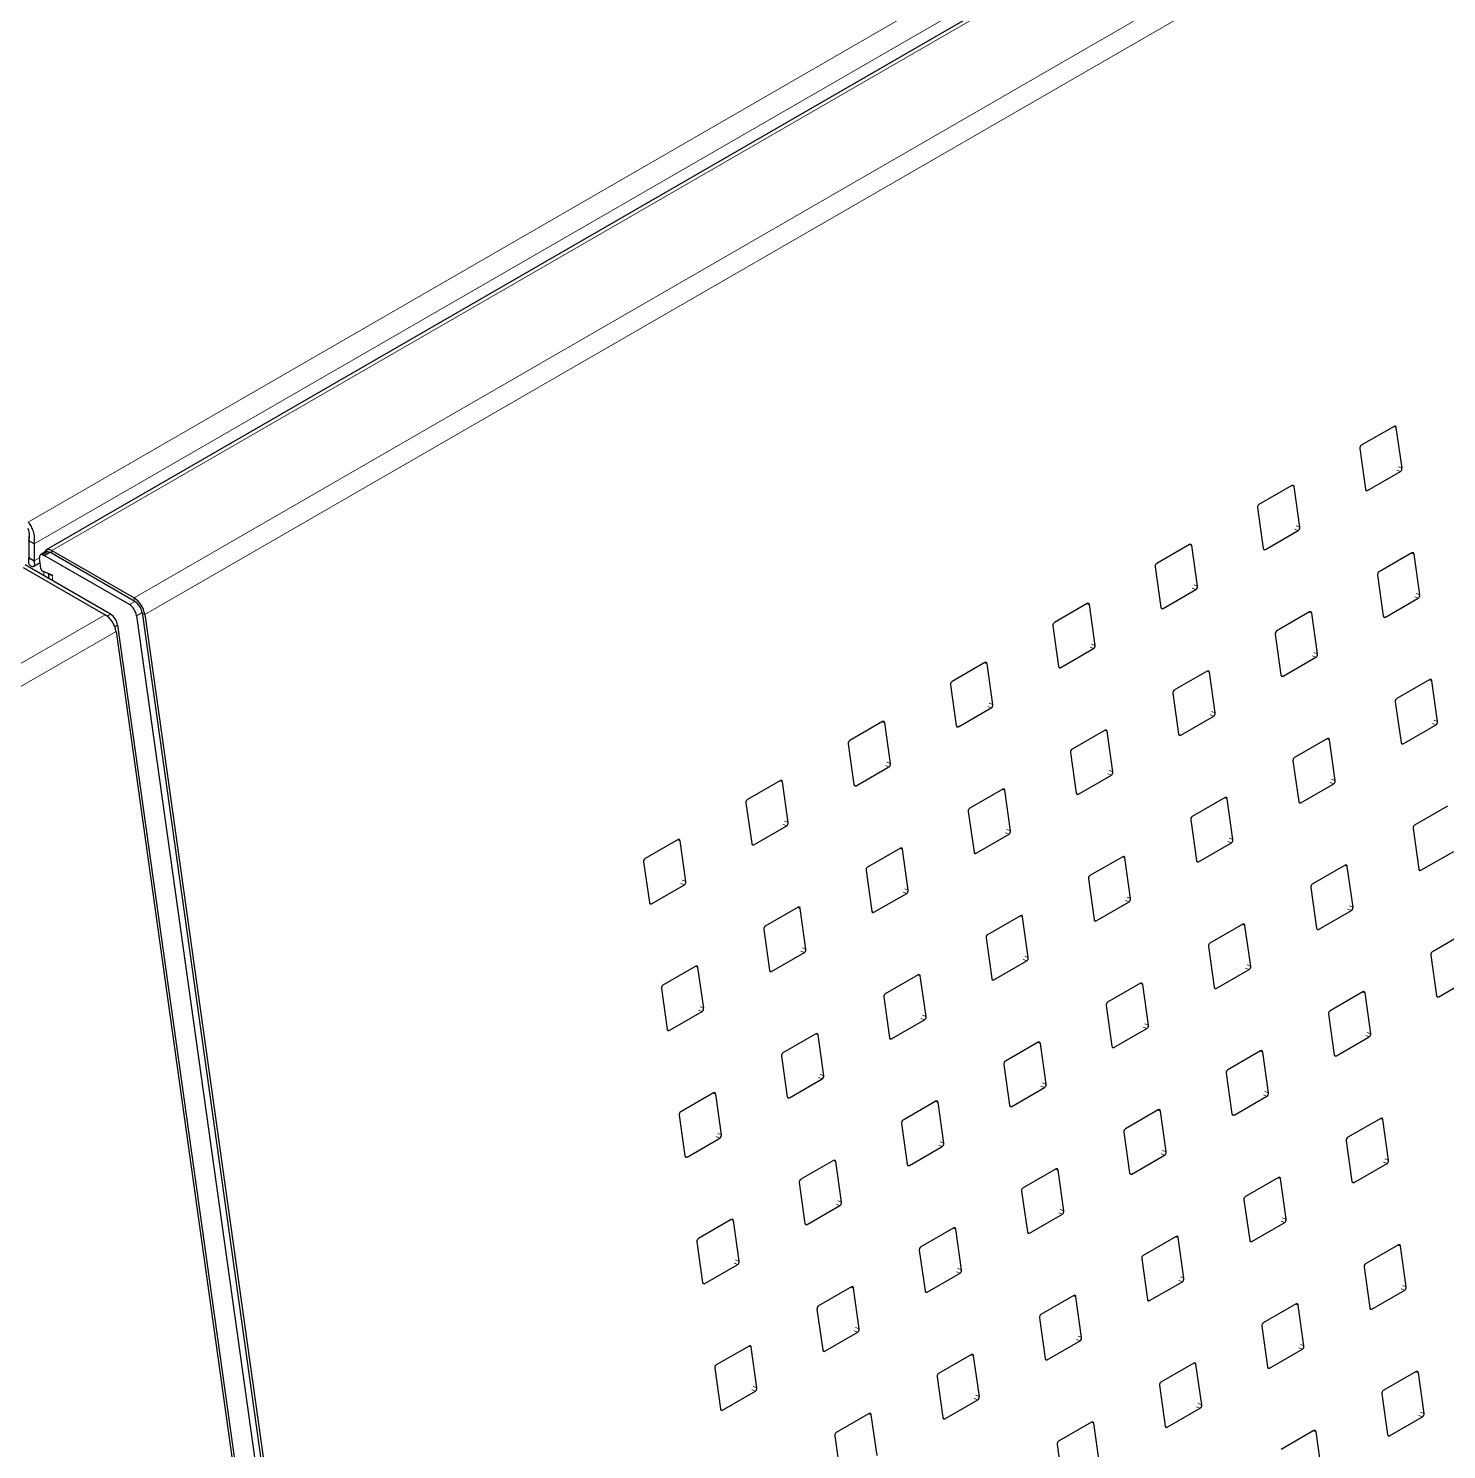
# Model space of a CAD drawing. Header units: millimetres. Extents: x -218071 to -203542, y 15363 to 51382.
# Drawn here: x -217002.93 to -216975.48, y 51031.1 to 51058.6 of the extents above; entities that cross this region are included whole.
import ezdxf

# ---------------------------------------------------------------- set-up
doc = ezdxf.new("R2010")
doc.units = ezdxf.units.MM
doc.header["$LTSCALE"] = 4
doc.layers.add('TPF-EQUIPEMENT', color=7, linetype='Continuous')

msp = doc.modelspace()

# ---------------------------------------------------------------- linework, layer by layer
at = {"layer": 'TPF-EQUIPEMENT', "color": 8, "linetype": 'Continuous', "lineweight": 18}
for p, q in [((-217002.935, 51049.051), (-216950.468, 51079.333)), ((-217002.819, 51048.628), (-216950.16, 51079.021)), ((-217002.475, 51048.5), (-216949.513, 51079.067)), ((-217000.886, 51047.583), (-216947.923, 51078.15)), ((-217000.677, 51047.26), (-216947.714, 51077.827)), ((-216976.507, 51050.898), (-216976.457, 51050.88)), ((-216976.446, 51050.054), (-216976.376, 51050.028)), ((-216976.416, 51050.118), (-216976.347, 51050.092)), ((-216978.487, 51049.756), (-216978.437, 51049.737)), ((-216977.052, 51049.675), (-216977.012, 51049.661)), ((-216978.426, 51048.911), (-216978.356, 51048.885)), ((-216978.396, 51048.975), (-216978.327, 51048.949)), ((-217002.819, 51048.302), (-217002.718, 51048.36)), ((-217002.554, 51048.479), (-217002.66, 51048.417)), ((-217002.475, 51048.441), (-217002.475, 51048.5)), ((-216980.467, 51048.613), (-216980.417, 51048.594)), ((-216979.032, 51048.533), (-216978.992, 51048.518)), ((-216976.163, 51048.448), (-216976.114, 51048.429)), ((-217002.635, 51048.089), (-217002.635, 51048.014)), ((-217002.462, 51048.021), (-217002.472, 51048.015)), ((-217002.472, 51048.015), (-217002.457, 51047.911)), ((-216980.376, 51047.833), (-216980.307, 51047.807)), ((-217000.977, 51047.453), (-217000.871, 51047.515)), ((-217000.886, 51047.523), (-217000.886, 51047.583)), ((-216980.406, 51047.769), (-216980.336, 51047.743)), ((-216976.102, 51047.604), (-216976.032, 51047.578)), ((-216976.073, 51047.668), (-216976.003, 51047.642)), ((-217049.492, 51019.526), (-217001.444, 51047.256)), ((-217001.407, 51047.231), (-217001.343, 51047.268)), ((-217000.732, 51047.299), (-217000.838, 51047.238)), ((-217000.677, 51047.26), (-217000.729, 51047.279)), ((-216982.447, 51047.47), (-216982.397, 51047.452)), ((-216981.012, 51047.39), (-216980.972, 51047.375)), ((-216978.143, 51047.305), (-216978.093, 51047.287)), ((-217001.204, 51047.053), (-217001.258, 51047.022)), ((-216976.708, 51047.225), (-216976.669, 51047.21)), ((-217049.283, 51019.203), (-217001.235, 51046.933)), ((-216982.356, 51046.69), (-216982.287, 51046.664)), ((-216982.385, 51046.626), (-216982.316, 51046.6)), ((-216978.082, 51046.461), (-216978.012, 51046.435)), ((-216978.053, 51046.525), (-216977.983, 51046.499)), ((-216984.427, 51046.327), (-216984.377, 51046.309)), ((-216982.992, 51046.247), (-216982.952, 51046.233)), ((-216980.123, 51046.163), (-216980.073, 51046.144)), ((-216978.688, 51046.082), (-216978.649, 51046.068)), ((-216975.82, 51045.998), (-216975.77, 51045.979)), ((-216984.365, 51045.483), (-216984.296, 51045.457)), ((-216984.336, 51045.547), (-216984.266, 51045.521)), ((-216980.062, 51045.318), (-216979.992, 51045.292)), ((-216980.032, 51045.382), (-216979.963, 51045.356)), ((-216986.407, 51045.185), (-216986.357, 51045.166)), ((-216984.972, 51045.105), (-216984.932, 51045.09)), ((-216975.758, 51045.153), (-216975.688, 51045.127)), ((-216975.729, 51045.217), (-216975.659, 51045.191)), ((-216982.103, 51045.02), (-216982.053, 51045.001)), ((-216980.668, 51044.94), (-216980.628, 51044.925)), ((-216977.799, 51044.855), (-216977.75, 51044.836)), ((-216976.364, 51044.775), (-216976.325, 51044.76)), ((-216986.345, 51044.34), (-216986.276, 51044.314)), ((-216986.316, 51044.405), (-216986.246, 51044.379)), ((-216982.012, 51044.24), (-216981.943, 51044.214)), ((-216988.387, 51044.042), (-216988.337, 51044.024)), ((-216986.951, 51043.962), (-216986.912, 51043.947)), ((-216982.042, 51044.176), (-216981.972, 51044.15)), ((-216977.738, 51044.011), (-216977.668, 51043.985)), ((-216977.709, 51044.075), (-216977.639, 51044.049)), ((-216984.083, 51043.877), (-216984.033, 51043.859)), ((-216982.648, 51043.797), (-216982.608, 51043.782)), ((-216979.779, 51043.712), (-216979.73, 51043.694)), ((-216978.344, 51043.632), (-216978.305, 51043.617)), ((-216988.325, 51043.198), (-216988.255, 51043.172)), ((-216988.296, 51043.262), (-216988.226, 51043.236)), ((-216990.366, 51042.899), (-216990.317, 51042.881)), ((-216984.021, 51043.033), (-216983.952, 51043.007)), ((-216983.992, 51043.097), (-216983.923, 51043.071)), ((-216979.718, 51042.868), (-216979.648, 51042.842)), ((-216979.689, 51042.932), (-216979.619, 51042.906)), ((-216988.931, 51042.819), (-216988.892, 51042.804)), ((-216986.063, 51042.734), (-216986.013, 51042.716)), ((-216984.628, 51042.654), (-216984.588, 51042.64)), ((-216981.759, 51042.57), (-216981.709, 51042.551)), ((-216980.324, 51042.489), (-216980.285, 51042.475)), ((-216977.456, 51042.405), (-216977.406, 51042.386)), ((-216976.021, 51042.324), (-216975.981, 51042.31)), ((-216990.305, 51042.055), (-216990.235, 51042.029)), ((-216990.276, 51042.119), (-216990.206, 51042.093)), ((-216986.001, 51041.89), (-216985.932, 51041.864)), ((-216985.972, 51041.954), (-216985.903, 51041.928)), ((-216981.669, 51041.789), (-216981.599, 51041.763)), ((-216990.911, 51041.677), (-216990.872, 51041.662)), ((-216988.043, 51041.592), (-216987.993, 51041.573)), ((-216986.608, 51041.512), (-216986.568, 51041.497)), ((-216981.698, 51041.725), (-216981.628, 51041.699)), ((-216977.394, 51041.56), (-216977.325, 51041.534)), ((-216977.365, 51041.625), (-216977.295, 51041.599)), ((-216983.739, 51041.427), (-216983.689, 51041.408)), ((-216982.304, 51041.347), (-216982.265, 51041.332)), ((-216979.435, 51041.262), (-216979.386, 51041.243)), ((-216978, 51041.182), (-216977.961, 51041.167)), ((-216987.981, 51040.747), (-216987.912, 51040.721)), ((-216987.952, 51040.812), (-216987.882, 51040.786)), ((-216983.648, 51040.647), (-216983.579, 51040.621)), ((-216990.023, 51040.449), (-216989.973, 51040.431)), ((-216988.588, 51040.369), (-216988.548, 51040.354)), ((-216983.678, 51040.583), (-216983.608, 51040.557)), ((-216979.374, 51040.418), (-216979.304, 51040.392)), ((-216979.345, 51040.482), (-216979.275, 51040.456)), ((-216985.719, 51040.284), (-216985.669, 51040.266)), ((-216984.284, 51040.204), (-216984.244, 51040.189)), ((-216981.415, 51040.119), (-216981.366, 51040.101)), ((-216979.98, 51040.039), (-216979.941, 51040.024)), ((-216977.112, 51039.954), (-216977.062, 51039.936)), ((-216975.677, 51039.874), (-216975.637, 51039.859)), ((-216989.961, 51039.605), (-216989.892, 51039.579)), ((-216989.932, 51039.669), (-216989.862, 51039.643)), ((-216985.658, 51039.44), (-216985.588, 51039.414)), ((-216985.628, 51039.504), (-216985.559, 51039.478)), ((-216981.354, 51039.275), (-216981.284, 51039.249)), ((-216981.325, 51039.339), (-216981.255, 51039.313)), ((-216990.567, 51039.226), (-216990.528, 51039.211)), ((-216987.699, 51039.142), (-216987.649, 51039.123)), ((-216986.264, 51039.061), (-216986.224, 51039.047)), ((-216977.05, 51039.11), (-216976.981, 51039.084)), ((-216977.021, 51039.174), (-216976.952, 51039.148)), ((-216983.395, 51038.977), (-216983.346, 51038.958)), ((-216981.96, 51038.896), (-216981.921, 51038.882)), ((-216979.092, 51038.812), (-216979.042, 51038.793)), ((-216977.657, 51038.732), (-216977.617, 51038.717)), ((-216987.637, 51038.297), (-216987.568, 51038.271)), ((-216987.608, 51038.361), (-216987.539, 51038.335)), ((-216983.305, 51038.196), (-216983.235, 51038.17)), ((-216989.679, 51037.999), (-216989.629, 51037.98)), ((-216988.244, 51037.919), (-216988.204, 51037.904)), ((-216983.334, 51038.132), (-216983.264, 51038.106)), ((-216979.03, 51037.967), (-216978.961, 51037.941)), ((-216979.001, 51038.032), (-216978.931, 51038.006)), ((-216985.375, 51037.834), (-216985.325, 51037.815)), ((-216983.94, 51037.754), (-216983.901, 51037.739)), ((-216981.072, 51037.669), (-216981.022, 51037.65)), ((-216979.637, 51037.589), (-216979.597, 51037.574)), ((-216976.768, 51037.504), (-216976.718, 51037.486)), ((-216989.617, 51037.155), (-216989.548, 51037.128)), ((-216989.588, 51037.219), (-216989.519, 51037.193)), ((-216985.314, 51036.99), (-216985.244, 51036.964)), ((-216985.285, 51037.054), (-216985.215, 51037.028)), ((-216981.01, 51036.825), (-216980.941, 51036.799)), ((-216980.981, 51036.889), (-216980.911, 51036.863)), ((-216990.224, 51036.776), (-216990.184, 51036.761)), ((-216987.355, 51036.691), (-216987.305, 51036.673)), ((-216985.92, 51036.611), (-216985.881, 51036.596)), ((-216983.051, 51036.526), (-216983.002, 51036.508)), ((-216976.707, 51036.66), (-216976.637, 51036.634)), ((-216976.677, 51036.724), (-216976.608, 51036.698)), ((-216981.616, 51036.446), (-216981.577, 51036.431)), ((-216978.748, 51036.361), (-216978.698, 51036.343)), ((-216977.313, 51036.281), (-216977.273, 51036.266)), ((-216987.294, 51035.847), (-216987.224, 51035.821)), ((-216987.264, 51035.911), (-216987.195, 51035.885)), ((-216982.961, 51035.746), (-216982.891, 51035.72)), ((-216989.335, 51035.549), (-216989.285, 51035.53)), ((-216987.9, 51035.468), (-216987.86, 51035.454)), ((-216982.99, 51035.682), (-216982.92, 51035.656)), ((-216978.686, 51035.517), (-216978.617, 51035.491)), ((-216978.657, 51035.581), (-216978.588, 51035.555)), ((-216985.031, 51035.384), (-216984.982, 51035.365)), ((-216983.596, 51035.303), (-216983.557, 51035.289)), ((-216980.728, 51035.219), (-216980.678, 51035.2)), ((-216979.293, 51035.139), (-216979.253, 51035.124)), ((-216976.424, 51035.054), (-216976.374, 51035.035)), ((-216989.274, 51034.704), (-216989.204, 51034.678)), ((-216989.244, 51034.768), (-216989.175, 51034.742)), ((-216984.941, 51034.603), (-216984.871, 51034.577)), ((-216989.88, 51034.326), (-216989.84, 51034.311)), ((-216984.97, 51034.539), (-216984.9, 51034.513)), ((-216980.666, 51034.374), (-216980.597, 51034.348)), ((-216980.637, 51034.439), (-216980.568, 51034.413)), ((-216987.011, 51034.241), (-216986.962, 51034.222)), ((-216985.576, 51034.161), (-216985.537, 51034.146)), ((-216982.708, 51034.076), (-216982.658, 51034.057)), ((-216976.363, 51034.21), (-216976.293, 51034.183)), ((-216976.334, 51034.274), (-216976.264, 51034.248)), ((-216981.273, 51033.996), (-216981.233, 51033.981)), ((-216978.404, 51033.911), (-216978.354, 51033.893)), ((-216976.969, 51033.831), (-216976.93, 51033.816)), ((-216986.95, 51033.397), (-216986.88, 51033.371)), ((-216986.921, 51033.461), (-216986.851, 51033.435)), ((-216982.646, 51033.232), (-216982.577, 51033.206)), ((-216982.617, 51033.296), (-216982.547, 51033.27)), ((-216988.991, 51033.098), (-216988.941, 51033.08)), ((-216987.556, 51033.018), (-216987.517, 51033.003)), ((-216978.343, 51033.067), (-216978.273, 51033.041)), ((-216978.313, 51033.131), (-216978.244, 51033.105)), ((-216984.688, 51032.933), (-216984.638, 51032.915)), ((-216983.252, 51032.853), (-216983.213, 51032.838)), ((-216980.384, 51032.768), (-216980.334, 51032.75)), ((-216978.949, 51032.688), (-216978.909, 51032.674)), ((-216976.08, 51032.604), (-216976.031, 51032.585)), ((-216988.93, 51032.254), (-216988.86, 51032.228)), ((-216988.901, 51032.318), (-216988.831, 51032.292)), ((-216984.597, 51032.153), (-216984.527, 51032.127)), ((-216989.536, 51031.875), (-216989.497, 51031.861)), ((-216984.626, 51032.089), (-216984.557, 51032.063)), ((-216980.323, 51031.924), (-216980.253, 51031.898)), ((-216980.293, 51031.988), (-216980.224, 51031.962)), ((-216986.667, 51031.791), (-216986.618, 51031.772)), ((-216985.232, 51031.71), (-216985.193, 51031.696)), ((-216982.364, 51031.626), (-216982.314, 51031.607)), ((-216976.019, 51031.759), (-216975.949, 51031.733)), ((-216975.99, 51031.823), (-216975.92, 51031.797)), ((-216980.929, 51031.546), (-216980.889, 51031.531)), ((-216978.06, 51031.461), (-216978.011, 51031.442)), ((-216976.625, 51031.381), (-216976.586, 51031.366))]:
    msp.add_line(p, q, dxfattribs=at)
at = {"layer": 'TPF-EQUIPEMENT', "color": 7, "linetype": 'Continuous', "lineweight": 25}
for p, q in [((-216949.626, 51079.078), (-217002.588, 51048.512)), ((-216976.499, 51050.903), (-216977.135, 51050.536)), ((-216976.347, 51050.092), (-216976.457, 51050.88)), ((-216977.164, 51050.472), (-216977.054, 51049.684)), ((-216977.012, 51049.661), (-216976.376, 51050.028)), ((-216978.479, 51049.76), (-216979.115, 51049.393)), ((-216978.327, 51048.949), (-216978.437, 51049.737)), ((-216979.144, 51049.329), (-216979.034, 51048.541)), ((-217002.925, 51048.771), (-217002.908, 51048.781)), ((-217002.925, 51048.771), (-217002.925, 51048.69)), ((-217002.819, 51048.628), (-217002.925, 51048.69)), ((-217002.925, 51048.69), (-217002.925, 51048.363)), ((-217002.819, 51048.628), (-217002.819, 51048.302)), ((-216980.459, 51048.618), (-216981.095, 51048.25)), ((-216978.992, 51048.518), (-216978.356, 51048.885)), ((-217002.925, 51048.363), (-217002.819, 51048.302)), ((-217002.925, 51048.24), (-217002.925, 51048.363)), ((-217002.925, 51048.363), (-217002.91, 51048.332)), ((-217002.925, 51048.363), (-217002.925, 51048.363)), ((-217002.688, 51048.15), (-217002.717, 51048.356)), ((-217002.592, 51048.478), (-217002.698, 51048.417)), ((-217002.66, 51048.417), (-217002.625, 51048.404)), ((-217002.625, 51048.404), (-217002.519, 51048.466)), ((-217000.977, 51047.453), (-217002.625, 51048.404)), ((-217002.554, 51048.479), (-217002.519, 51048.466)), ((-217000.871, 51047.515), (-217002.519, 51048.466)), ((-217002.475, 51048.5), (-217000.886, 51047.583)), ((-216980.307, 51047.807), (-216980.417, 51048.594)), ((-216976.155, 51048.453), (-216976.791, 51048.085)), ((-216976.003, 51047.642), (-216976.114, 51048.429)), ((-217003.034, 51048.174), (-217001.444, 51047.256)), ((-217001.343, 51047.268), (-217002.991, 51048.22)), ((-217002.828, 51048.195), (-217002.705, 51048.266)), ((-217002.463, 51048.025), (-217002.648, 51048.094)), ((-216981.124, 51048.186), (-216981.014, 51047.399)), ((-217002.551, 51048.058), (-217002.537, 51047.958)), ((-217002.472, 51048.015), (-217002.461, 51048.012)), ((-217002.461, 51048.012), (-217002.463, 51048.025)), ((-216976.821, 51048.021), (-216976.71, 51047.234)), ((-216980.972, 51047.375), (-216980.336, 51047.743)), ((-216976.669, 51047.21), (-216976.032, 51047.578)), ((-217000.838, 51047.238), (-216991.912, 50983.622)), ((-217000.732, 51047.299), (-216991.806, 50983.683)), ((-217000.677, 51047.26), (-216991.755, 50983.676)), ((-216982.439, 51047.475), (-216983.075, 51047.108)), ((-216982.287, 51046.664), (-216982.397, 51047.452)), ((-216978.135, 51047.31), (-216978.771, 51046.943)), ((-216977.983, 51046.499), (-216978.093, 51047.287)), ((-217001.204, 51047.053), (-216992.277, 50983.437)), ((-216983.104, 51047.043), (-216982.994, 51046.256)), ((-217001.235, 51046.933), (-216992.314, 50983.35)), ((-216978.801, 51046.879), (-216978.69, 51046.091)), ((-216982.952, 51046.233), (-216982.316, 51046.6)), ((-216978.649, 51046.068), (-216978.012, 51046.435)), ((-216984.418, 51046.332), (-216985.055, 51045.965)), ((-216984.266, 51045.521), (-216984.377, 51046.309)), ((-216980.115, 51046.167), (-216980.751, 51045.8)), ((-216979.963, 51045.356), (-216980.073, 51046.144)), ((-216985.084, 51045.901), (-216984.974, 51045.113)), ((-216975.811, 51046.002), (-216976.448, 51045.635)), ((-216975.659, 51045.191), (-216975.77, 51045.979)), ((-216980.78, 51045.736), (-216980.67, 51044.948)), ((-216984.932, 51045.09), (-216984.296, 51045.457)), ((-216976.477, 51045.571), (-216976.366, 51044.783)), ((-216986.398, 51045.19), (-216987.035, 51044.822)), ((-216986.246, 51044.379), (-216986.357, 51045.166)), ((-216980.628, 51044.925), (-216979.992, 51045.292)), ((-216976.325, 51044.76), (-216975.688, 51045.127)), ((-216982.095, 51045.025), (-216982.731, 51044.657)), ((-216981.943, 51044.214), (-216982.053, 51045.001)), ((-216977.791, 51044.86), (-216978.428, 51044.492)), ((-216977.639, 51044.049), (-216977.75, 51044.836)), ((-216987.064, 51044.758), (-216986.953, 51043.97)), ((-216982.76, 51044.593), (-216982.65, 51043.806)), ((-216986.912, 51043.947), (-216986.276, 51044.314)), ((-216978.457, 51044.428), (-216978.346, 51043.641)), ((-216988.378, 51044.047), (-216989.015, 51043.68)), ((-216988.226, 51043.236), (-216988.337, 51044.024)), ((-216982.608, 51043.782), (-216981.972, 51044.15)), ((-216978.305, 51043.617), (-216977.668, 51043.985)), ((-216984.075, 51043.882), (-216984.711, 51043.515)), ((-216983.923, 51043.071), (-216984.033, 51043.859)), ((-216979.771, 51043.717), (-216980.407, 51043.35)), ((-216979.619, 51042.906), (-216979.73, 51043.694)), ((-216989.044, 51043.615), (-216988.933, 51042.828)), ((-216984.74, 51043.45), (-216984.63, 51042.663)), ((-216975.467, 51043.552), (-216976.104, 51043.185)), ((-216988.892, 51042.804), (-216988.255, 51043.172)), ((-216980.437, 51043.286), (-216980.326, 51042.498)), ((-216976.133, 51043.121), (-216976.023, 51042.333)), ((-216990.358, 51042.904), (-216990.995, 51042.537)), ((-216990.206, 51042.093), (-216990.317, 51042.881)), ((-216984.588, 51042.64), (-216983.952, 51043.007)), ((-216980.285, 51042.475), (-216979.648, 51042.842)), ((-216986.055, 51042.739), (-216986.691, 51042.372)), ((-216985.903, 51041.928), (-216986.013, 51042.716)), ((-216981.751, 51042.574), (-216982.387, 51042.207)), ((-216975.981, 51042.31), (-216975.345, 51042.677)), ((-216991.024, 51042.473), (-216990.913, 51041.685)), ((-216986.72, 51042.308), (-216986.61, 51041.52)), ((-216981.599, 51041.763), (-216981.709, 51042.551)), ((-216977.447, 51042.409), (-216978.084, 51042.042)), ((-216977.295, 51041.599), (-216977.406, 51042.386)), ((-216990.872, 51041.662), (-216990.235, 51042.029)), ((-216982.417, 51042.143), (-216982.306, 51041.355)), ((-216986.568, 51041.497), (-216985.932, 51041.864)), ((-216978.113, 51041.978), (-216978.002, 51041.19)), ((-216988.034, 51041.597), (-216988.671, 51041.229)), ((-216987.882, 51040.786), (-216987.993, 51041.573)), ((-216982.265, 51041.332), (-216981.628, 51041.699)), ((-216977.961, 51041.167), (-216977.325, 51041.534)), ((-216983.731, 51041.432), (-216984.367, 51041.064)), ((-216983.579, 51040.621), (-216983.689, 51041.408)), ((-216979.427, 51041.267), (-216980.064, 51040.899)), ((-216979.275, 51040.456), (-216979.386, 51041.243)), ((-216988.7, 51041.165), (-216988.59, 51040.378)), ((-216984.396, 51041), (-216984.286, 51040.213)), ((-216975.124, 51041.102), (-216975.76, 51040.735)), ((-216988.548, 51040.354), (-216987.912, 51040.721)), ((-216980.093, 51040.835), (-216979.982, 51040.048)), ((-216975.789, 51040.67), (-216975.679, 51039.883)), ((-216990.014, 51040.454), (-216990.651, 51040.087)), ((-216989.862, 51039.643), (-216989.973, 51040.431)), ((-216984.244, 51040.189), (-216983.608, 51040.557)), ((-216979.941, 51040.024), (-216979.304, 51040.392)), ((-216985.711, 51040.289), (-216986.347, 51039.922)), ((-216985.559, 51039.478), (-216985.669, 51040.266)), ((-216981.407, 51040.124), (-216982.044, 51039.757)), ((-216981.255, 51039.313), (-216981.366, 51040.101)), ((-216975.637, 51039.859), (-216975.001, 51040.227)), ((-216990.68, 51040.022), (-216990.569, 51039.235)), ((-216986.376, 51039.858), (-216986.266, 51039.07)), ((-216977.104, 51039.959), (-216977.74, 51039.592)), ((-216976.952, 51039.148), (-216977.062, 51039.936)), ((-216990.528, 51039.211), (-216989.892, 51039.579)), ((-216982.073, 51039.693), (-216981.962, 51038.905)), ((-216986.224, 51039.047), (-216985.588, 51039.414)), ((-216977.769, 51039.528), (-216977.659, 51038.74)), ((-216987.691, 51039.146), (-216988.327, 51038.779)), ((-216987.539, 51038.335), (-216987.649, 51039.123)), ((-216981.921, 51038.882), (-216981.284, 51039.249)), ((-216977.617, 51038.717), (-216976.981, 51039.084)), ((-216988.356, 51038.715), (-216988.246, 51037.927)), ((-216983.387, 51038.981), (-216984.023, 51038.614)), ((-216983.235, 51038.17), (-216983.346, 51038.958)), ((-216979.083, 51038.816), (-216979.72, 51038.449)), ((-216978.931, 51038.006), (-216979.042, 51038.793)), ((-216984.053, 51038.55), (-216983.942, 51037.762)), ((-216988.204, 51037.904), (-216987.568, 51038.271)), ((-216979.749, 51038.385), (-216979.639, 51037.597)), ((-216989.671, 51038.004), (-216990.307, 51037.636)), ((-216989.519, 51037.193), (-216989.629, 51037.98)), ((-216983.901, 51037.739), (-216983.264, 51038.106)), ((-216979.597, 51037.574), (-216978.961, 51037.941)), ((-216985.367, 51037.839), (-216986.003, 51037.471)), ((-216985.215, 51037.028), (-216985.325, 51037.815)), ((-216981.063, 51037.674), (-216981.7, 51037.306)), ((-216980.911, 51036.863), (-216981.022, 51037.65)), ((-216990.336, 51037.572), (-216990.226, 51036.785)), ((-216986.033, 51037.407), (-216985.922, 51036.62)), ((-216976.76, 51037.509), (-216977.396, 51037.142)), ((-216976.608, 51036.698), (-216976.718, 51037.486)), ((-216990.184, 51036.761), (-216989.548, 51037.128)), ((-216981.729, 51037.242), (-216981.618, 51036.455)), ((-216977.425, 51037.077), (-216977.315, 51036.29)), ((-216985.881, 51036.596), (-216985.244, 51036.964)), ((-216981.577, 51036.431), (-216980.941, 51036.799)), ((-216987.347, 51036.696), (-216987.983, 51036.329)), ((-216987.195, 51035.885), (-216987.305, 51036.673)), ((-216983.043, 51036.531), (-216983.68, 51036.164)), ((-216977.273, 51036.266), (-216976.637, 51036.634)), ((-216988.012, 51036.265), (-216987.902, 51035.477)), ((-216982.891, 51035.72), (-216983.002, 51036.508)), ((-216978.74, 51036.366), (-216979.376, 51035.999)), ((-216978.588, 51035.555), (-216978.698, 51036.343)), ((-216983.709, 51036.1), (-216983.598, 51035.312)), ((-216987.86, 51035.454), (-216987.224, 51035.821)), ((-216979.405, 51035.935), (-216979.295, 51035.147)), ((-216989.327, 51035.553), (-216989.963, 51035.186)), ((-216989.175, 51034.742), (-216989.285, 51035.53)), ((-216983.557, 51035.289), (-216982.92, 51035.656)), ((-216979.253, 51035.124), (-216978.617, 51035.491)), ((-216985.023, 51035.388), (-216985.66, 51035.021)), ((-216984.871, 51034.577), (-216984.982, 51035.365)), ((-216980.72, 51035.223), (-216981.356, 51034.856)), ((-216980.568, 51034.413), (-216980.678, 51035.2)), ((-216989.992, 51035.122), (-216989.882, 51034.334)), ((-216985.689, 51034.957), (-216985.578, 51034.169)), ((-216976.416, 51035.059), (-216977.052, 51034.691)), ((-216976.264, 51034.248), (-216976.374, 51035.035)), ((-216989.84, 51034.311), (-216989.204, 51034.678)), ((-216981.385, 51034.792), (-216981.275, 51034.004)), ((-216977.082, 51034.627), (-216976.971, 51033.84)), ((-216985.537, 51034.146), (-216984.9, 51034.513)), ((-216981.233, 51033.981), (-216980.597, 51034.348)), ((-216987.003, 51034.246), (-216987.639, 51033.878)), ((-216986.851, 51033.435), (-216986.962, 51034.222)), ((-216982.699, 51034.081), (-216983.336, 51033.714)), ((-216982.547, 51033.27), (-216982.658, 51034.057)), ((-216976.93, 51033.816), (-216976.293, 51034.183)), ((-216987.669, 51033.814), (-216987.558, 51033.027)), ((-216978.396, 51033.916), (-216979.032, 51033.549)), ((-216978.244, 51033.105), (-216978.354, 51033.893)), ((-216983.365, 51033.649), (-216983.255, 51032.862)), ((-216987.517, 51033.003), (-216986.88, 51033.371)), ((-216979.061, 51033.484), (-216978.951, 51032.697)), ((-216988.983, 51033.103), (-216989.619, 51032.736)), ((-216988.831, 51032.292), (-216988.941, 51033.08)), ((-216984.679, 51032.938), (-216985.316, 51032.571)), ((-216983.213, 51032.838), (-216982.577, 51033.206)), ((-216978.909, 51032.674), (-216978.273, 51033.041)), ((-216989.649, 51032.672), (-216989.538, 51031.884)), ((-216984.527, 51032.127), (-216984.638, 51032.915)), ((-216980.376, 51032.773), (-216981.012, 51032.406)), ((-216980.224, 51031.962), (-216980.334, 51032.75)), ((-216985.345, 51032.507), (-216985.234, 51031.719)), ((-216976.072, 51032.608), (-216976.709, 51032.241)), ((-216975.92, 51031.797), (-216976.031, 51032.585)), ((-216989.497, 51031.861), (-216988.86, 51032.228)), ((-216981.041, 51032.342), (-216980.931, 51031.554)), ((-216976.738, 51032.177), (-216976.627, 51031.389)), ((-216985.193, 51031.696), (-216984.557, 51032.063)), ((-216980.889, 51031.531), (-216980.253, 51031.898)), ((-216986.659, 51031.795), (-216987.296, 51031.428)), ((-216986.507, 51030.984), (-216986.618, 51031.772)), ((-216982.356, 51031.631), (-216982.992, 51031.263)), ((-216982.204, 51030.82), (-216982.314, 51031.607)), ((-216976.586, 51031.366), (-216975.949, 51031.733)), ((-216987.325, 51031.364), (-216987.214, 51030.576)), ((-216978.052, 51031.466), (-216978.688, 51031.098)), ((-216977.9, 51030.655), (-216978.011, 51031.442)), ((-216983.021, 51031.199), (-216982.911, 51030.411))]:
    msp.add_line(p, q, dxfattribs=at)
at = {"layer": 'TPF-EQUIPEMENT', "color": 7, "linetype": 'Continuous', "lineweight": 25, "flags": 128}
for points in [[(-217002.66, 51048.417), (-217002.673, 51048.421), (-217002.686, 51048.421), (-217002.697, 51048.417), (-217002.706, 51048.41), (-217002.712, 51048.4), (-217002.717, 51048.387), (-217002.718, 51048.373), (-217002.717, 51048.356)], [(-217002.475, 51048.5), (-217002.536, 51048.522), (-217002.588, 51048.512), (-217002.622, 51048.472), (-217002.628, 51048.457)], [(-217002.531, 51048.05), (-217002.508, 51048.033), (-217002.472, 51048.015)]]:
    msp.add_lwpolyline(points, dxfattribs=at)
at = {"layer": 'TPF-EQUIPEMENT', "color": 7, "linetype": 'Continuous', "lineweight": 25}
for centre, radius, start, end in [((-216976.484, 51050.88), 0.027, 358.9775, 122.2879), ((-216977.098, 51050.48), 0.0672, 123.9011, 187.1338), ((-216976.414, 51050.084), 0.0672, 303.9011, 7.1338), ((-216978.464, 51049.737), 0.027, 358.9775, 122.2879), ((-216977.027, 51049.683), 0.027, 178.9775, 302.2879), ((-216979.078, 51049.337), 0.0672, 123.9011, 187.1338), ((-216978.393, 51048.941), 0.0672, 303.9011, 7.1338), ((-216980.444, 51048.595), 0.027, 358.9775, 122.2879), ((-217002.572, 51048.44), 0.0425, 65.0483, 117.6859), ((-216979.007, 51048.541), 0.027, 178.9775, 302.2879), ((-216976.141, 51048.43), 0.027, 358.9775, 122.2879), ((-217002.615, 51048.161), 0.0746, 187.8366, 243.7914), ((-216981.058, 51048.195), 0.0672, 123.9011, 187.1338), ((-216976.754, 51048.03), 0.0672, 123.9011, 187.1338), ((-216980.373, 51047.798), 0.0672, 303.9011, 7.1338), ((-217001.141, 51047.189), 0.469, 8.6874, 57.097), ((-217001.041, 51047.252), 0.313, 8.6874, 57.097), ((-216976.07, 51047.633), 0.0672, 303.9011, 7.1338), ((-217001.699, 51046.863), 0.469, 8.6874, 57.097), ((-217001.513, 51047.006), 0.313, 8.6874, 57.097), ((-217001.147, 51047.191), 0.313, 8.6874, 57.097), ((-216982.424, 51047.452), 0.027, 358.9775, 122.2879), ((-216980.987, 51047.398), 0.027, 178.9775, 302.2879), ((-216978.121, 51047.287), 0.027, 358.9775, 122.2879), ((-216983.037, 51047.052), 0.0672, 123.9011, 187.1338), ((-216976.683, 51047.233), 0.027, 178.9775, 302.2879), ((-216978.734, 51046.887), 0.0672, 123.9011, 187.1338), ((-216982.353, 51046.656), 0.0672, 303.9011, 7.1338), ((-216978.05, 51046.491), 0.0672, 303.9011, 7.1338), ((-216984.404, 51046.309), 0.027, 358.9775, 122.2879), ((-216982.967, 51046.255), 0.027, 178.9775, 302.2879), ((-216980.1, 51046.144), 0.027, 358.9775, 122.2879), ((-216985.017, 51045.909), 0.0672, 123.9011, 187.1338), ((-216978.663, 51046.09), 0.027, 178.9775, 302.2879), ((-216975.797, 51045.98), 0.027, 358.9775, 122.2879), ((-216980.714, 51045.744), 0.0672, 123.9011, 187.1338), ((-216976.41, 51045.579), 0.0672, 123.9011, 187.1338), ((-216984.333, 51045.513), 0.0672, 303.9011, 7.1338), ((-216980.03, 51045.348), 0.0672, 303.9011, 7.1338), ((-216986.384, 51045.167), 0.027, 358.9775, 122.2879), ((-216984.947, 51045.113), 0.027, 178.9775, 302.2879), ((-216975.726, 51045.183), 0.0672, 303.9011, 7.1338), ((-216986.997, 51044.766), 0.0672, 123.9011, 187.1338), ((-216982.08, 51045.002), 0.027, 358.9775, 122.2879), ((-216980.643, 51044.948), 0.027, 178.9775, 302.2879), ((-216977.777, 51044.837), 0.027, 358.9775, 122.2879), ((-216976.339, 51044.783), 0.027, 178.9775, 302.2879), ((-216982.694, 51044.602), 0.0672, 123.9011, 187.1338), ((-216978.39, 51044.437), 0.0672, 123.9011, 187.1338), ((-216986.313, 51044.37), 0.0672, 303.9011, 7.1338), ((-216982.009, 51044.205), 0.0672, 303.9011, 7.1338), ((-216988.364, 51044.024), 0.027, 358.9775, 122.2879), ((-216986.926, 51043.97), 0.027, 178.9775, 302.2879), ((-216977.706, 51044.04), 0.0672, 303.9011, 7.1338), ((-216988.977, 51043.624), 0.0672, 123.9011, 187.1338), ((-216984.06, 51043.859), 0.027, 358.9775, 122.2879), ((-216982.623, 51043.805), 0.027, 178.9775, 302.2879), ((-216979.757, 51043.694), 0.027, 358.9775, 122.2879), ((-216984.674, 51043.459), 0.0672, 123.9011, 187.1338), ((-216978.319, 51043.64), 0.027, 178.9775, 302.2879), ((-216988.293, 51043.228), 0.0672, 303.9011, 7.1338), ((-216980.37, 51043.294), 0.0672, 123.9011, 187.1338), ((-216976.066, 51043.129), 0.0672, 123.9011, 187.1338), ((-216990.344, 51042.881), 0.027, 358.9775, 122.2879), ((-216983.989, 51043.063), 0.0672, 303.9011, 7.1338), ((-216979.686, 51042.898), 0.0672, 303.9011, 7.1338), ((-216988.906, 51042.827), 0.027, 178.9775, 302.2879), ((-216986.04, 51042.716), 0.027, 358.9775, 122.2879), ((-216984.603, 51042.662), 0.027, 178.9775, 302.2879), ((-216981.736, 51042.551), 0.027, 358.9775, 122.2879), ((-216990.957, 51042.481), 0.0672, 123.9011, 187.1338), ((-216986.653, 51042.316), 0.0672, 123.9011, 187.1338), ((-216980.299, 51042.498), 0.027, 178.9775, 302.2879), ((-216977.433, 51042.387), 0.027, 358.9775, 122.2879), ((-216975.995, 51042.333), 0.027, 178.9775, 302.2879), ((-216990.273, 51042.085), 0.0672, 303.9011, 7.1338), ((-216982.35, 51042.151), 0.0672, 123.9011, 187.1338), ((-216978.046, 51041.986), 0.0672, 123.9011, 187.1338), ((-216985.969, 51041.92), 0.0672, 303.9011, 7.1338), ((-216981.666, 51041.755), 0.0672, 303.9011, 7.1338), ((-216990.886, 51041.685), 0.027, 178.9775, 302.2879), ((-216988.02, 51041.574), 0.027, 358.9775, 122.2879), ((-216986.583, 51041.52), 0.027, 178.9775, 302.2879), ((-216977.362, 51041.59), 0.0672, 303.9011, 7.1338), ((-216988.633, 51041.173), 0.0672, 123.9011, 187.1338), ((-216983.716, 51041.409), 0.027, 358.9775, 122.2879), ((-216982.279, 51041.355), 0.027, 178.9775, 302.2879), ((-216979.413, 51041.244), 0.027, 358.9775, 122.2879), ((-216977.975, 51041.19), 0.027, 178.9775, 302.2879), ((-216984.33, 51041.009), 0.0672, 123.9011, 187.1338), ((-216987.949, 51040.777), 0.0672, 303.9011, 7.1338), ((-216980.026, 51040.844), 0.0672, 123.9011, 187.1338), ((-216975.723, 51040.679), 0.0672, 123.9011, 187.1338), ((-216990, 51040.431), 0.027, 358.9775, 122.2879), ((-216988.563, 51040.377), 0.027, 178.9775, 302.2879), ((-216983.646, 51040.612), 0.0672, 303.9011, 7.1338), ((-216979.342, 51040.447), 0.0672, 303.9011, 7.1338), ((-216990.613, 51040.031), 0.0672, 123.9011, 187.1338), ((-216985.696, 51040.266), 0.027, 358.9775, 122.2879), ((-216984.259, 51040.212), 0.027, 178.9775, 302.2879), ((-216981.393, 51040.101), 0.027, 358.9775, 122.2879), ((-216986.31, 51039.866), 0.0672, 123.9011, 187.1338), ((-216979.955, 51040.047), 0.027, 178.9775, 302.2879), ((-216977.089, 51039.936), 0.027, 358.9775, 122.2879), ((-216975.652, 51039.882), 0.027, 178.9775, 302.2879), ((-216989.929, 51039.635), 0.0672, 303.9011, 7.1338), ((-216982.006, 51039.701), 0.0672, 123.9011, 187.1338), ((-216977.702, 51039.536), 0.0672, 123.9011, 187.1338), ((-216985.625, 51039.47), 0.0672, 303.9011, 7.1338), ((-216981.322, 51039.305), 0.0672, 303.9011, 7.1338), ((-216990.542, 51039.234), 0.027, 178.9775, 302.2879), ((-216987.676, 51039.123), 0.027, 358.9775, 122.2879), ((-216986.239, 51039.069), 0.027, 178.9775, 302.2879), ((-216977.018, 51039.14), 0.0672, 303.9011, 7.1338), ((-216988.29, 51038.723), 0.0672, 123.9011, 187.1338), ((-216983.373, 51038.959), 0.027, 358.9775, 122.2879), ((-216981.935, 51038.905), 0.027, 178.9775, 302.2879), ((-216979.069, 51038.794), 0.027, 358.9775, 122.2879), ((-216977.632, 51038.74), 0.027, 178.9775, 302.2879), ((-216983.986, 51038.558), 0.0672, 123.9011, 187.1338), ((-216979.682, 51038.393), 0.0672, 123.9011, 187.1338), ((-216987.605, 51038.327), 0.0672, 303.9011, 7.1338), ((-216983.302, 51038.162), 0.0672, 303.9011, 7.1338), ((-216989.656, 51037.981), 0.027, 358.9775, 122.2879), ((-216988.219, 51037.927), 0.027, 178.9775, 302.2879), ((-216978.998, 51037.997), 0.0672, 303.9011, 7.1338), ((-216990.269, 51037.58), 0.0672, 123.9011, 187.1338), ((-216985.352, 51037.816), 0.027, 358.9775, 122.2879), ((-216983.915, 51037.762), 0.027, 178.9775, 302.2879), ((-216981.049, 51037.651), 0.027, 358.9775, 122.2879), ((-216985.966, 51037.416), 0.0672, 123.9011, 187.1338), ((-216979.611, 51037.597), 0.027, 178.9775, 302.2879), ((-216976.745, 51037.486), 0.027, 358.9775, 122.2879), ((-216989.585, 51037.184), 0.0672, 303.9011, 7.1338), ((-216981.662, 51037.251), 0.0672, 123.9011, 187.1338), ((-216977.359, 51037.086), 0.0672, 123.9011, 187.1338), ((-216985.282, 51037.019), 0.0672, 303.9011, 7.1338), ((-216980.978, 51036.854), 0.0672, 303.9011, 7.1338), ((-216990.199, 51036.784), 0.027, 178.9775, 302.2879), ((-216987.332, 51036.673), 0.027, 358.9775, 122.2879), ((-216985.895, 51036.619), 0.027, 178.9775, 302.2879), ((-216983.029, 51036.508), 0.027, 358.9775, 122.2879), ((-216976.674, 51036.69), 0.0672, 303.9011, 7.1338), ((-216987.946, 51036.273), 0.0672, 123.9011, 187.1338), ((-216981.591, 51036.454), 0.027, 178.9775, 302.2879), ((-216978.725, 51036.343), 0.027, 358.9775, 122.2879), ((-216977.288, 51036.289), 0.027, 178.9775, 302.2879), ((-216983.642, 51036.108), 0.0672, 123.9011, 187.1338), ((-216979.339, 51035.943), 0.0672, 123.9011, 187.1338), ((-216987.262, 51035.877), 0.0672, 303.9011, 7.1338), ((-216982.958, 51035.712), 0.0672, 303.9011, 7.1338), ((-216989.312, 51035.53), 0.027, 358.9775, 122.2879), ((-216987.875, 51035.476), 0.027, 178.9775, 302.2879), ((-216978.654, 51035.547), 0.0672, 303.9011, 7.1338), ((-216989.926, 51035.13), 0.0672, 123.9011, 187.1338), ((-216985.009, 51035.366), 0.027, 358.9775, 122.2879), ((-216983.571, 51035.312), 0.027, 178.9775, 302.2879), ((-216980.705, 51035.201), 0.027, 358.9775, 122.2879), ((-216979.268, 51035.147), 0.027, 178.9775, 302.2879), ((-216985.622, 51034.965), 0.0672, 123.9011, 187.1338), ((-216976.401, 51035.036), 0.027, 358.9775, 122.2879), ((-216989.241, 51034.734), 0.0672, 303.9011, 7.1338), ((-216981.318, 51034.8), 0.0672, 123.9011, 187.1338), ((-216977.015, 51034.635), 0.0672, 123.9011, 187.1338), ((-216989.855, 51034.334), 0.027, 178.9775, 302.2879), ((-216984.938, 51034.569), 0.0672, 303.9011, 7.1338), ((-216980.634, 51034.404), 0.0672, 303.9011, 7.1338), ((-216986.989, 51034.223), 0.027, 358.9775, 122.2879), ((-216985.551, 51034.169), 0.027, 178.9775, 302.2879), ((-216982.685, 51034.058), 0.027, 358.9775, 122.2879), ((-216976.331, 51034.239), 0.0672, 303.9011, 7.1338), ((-216987.602, 51033.823), 0.0672, 123.9011, 187.1338), ((-216981.248, 51034.004), 0.027, 178.9775, 302.2879), ((-216978.381, 51033.893), 0.027, 358.9775, 122.2879), ((-216976.944, 51033.839), 0.027, 178.9775, 302.2879), ((-216983.298, 51033.658), 0.0672, 123.9011, 187.1338), ((-216978.995, 51033.493), 0.0672, 123.9011, 187.1338), ((-216986.918, 51033.426), 0.0672, 303.9011, 7.1338), ((-216982.614, 51033.262), 0.0672, 303.9011, 7.1338), ((-216988.968, 51033.08), 0.027, 358.9775, 122.2879), ((-216987.531, 51033.026), 0.027, 178.9775, 302.2879), ((-216984.665, 51032.915), 0.027, 358.9775, 122.2879), ((-216978.311, 51033.097), 0.0672, 303.9011, 7.1338), ((-216989.582, 51032.68), 0.0672, 123.9011, 187.1338), ((-216983.227, 51032.861), 0.027, 178.9775, 302.2879), ((-216980.361, 51032.75), 0.027, 358.9775, 122.2879), ((-216978.924, 51032.696), 0.027, 178.9775, 302.2879), ((-216985.278, 51032.515), 0.0672, 123.9011, 187.1338), ((-216980.975, 51032.35), 0.0672, 123.9011, 187.1338), ((-216976.058, 51032.585), 0.027, 358.9775, 122.2879), ((-216988.898, 51032.284), 0.0672, 303.9011, 7.1338), ((-216984.594, 51032.119), 0.0672, 303.9011, 7.1338), ((-216976.671, 51032.185), 0.0672, 123.9011, 187.1338), ((-216989.511, 51031.883), 0.027, 178.9775, 302.2879), ((-216980.29, 51031.954), 0.0672, 303.9011, 7.1338), ((-216986.645, 51031.773), 0.027, 358.9775, 122.2879), ((-216985.207, 51031.719), 0.027, 178.9775, 302.2879), ((-216982.341, 51031.608), 0.027, 358.9775, 122.2879), ((-216975.987, 51031.789), 0.0672, 303.9011, 7.1338), ((-216987.258, 51031.372), 0.0672, 123.9011, 187.1338), ((-216980.904, 51031.554), 0.027, 178.9775, 302.2879), ((-216978.038, 51031.443), 0.027, 358.9775, 122.2879), ((-216976.6, 51031.389), 0.027, 178.9775, 302.2879), ((-216982.955, 51031.207), 0.0672, 123.9011, 187.1338)]:
    msp.add_arc(centre, radius, start, end, dxfattribs=at)
for points, knots in [([(-217002.819, 51048.628), (-217002.814, 51048.663), (-217002.805, 51048.731), (-217002.823, 51048.842), (-217002.86, 51048.943), (-217002.901, 51049.013), (-217002.927, 51049.042), (-217002.935, 51049.051)], [0, 0, 0, 0, 0.223464, 0.446959, 0.670454, 0.893949, 1, 1, 1, 1]), ([(-217002.925, 51048.69), (-217002.918, 51048.714), (-217002.905, 51048.76), (-217002.907, 51048.831), (-217002.919, 51048.889), (-217002.93, 51048.916), (-217002.935, 51048.929)], [0, 0, 0, 0, 0.282308, 0.530618, 0.778849, 1, 1, 1, 1]), ([(-217002.904, 51048.326), (-217002.903, 51048.326), (-217002.901, 51048.323), (-217002.905, 51048.336), (-217002.919, 51048.355), (-217002.925, 51048.363)], [0, 0, 0, 0, 0.058781, 0.568459, 1, 1, 1, 1]), ([(-217002.925, 51048.24), (-217002.908, 51048.224), (-217002.874, 51048.192), (-217002.832, 51048.187), (-217002.808, 51048.213), (-217002.806, 51048.258), (-217002.816, 51048.292), (-217002.819, 51048.302)], [0, 0, 0, 0, 0.225341, 0.450723, 0.676104, 0.901486, 1, 1, 1, 1])]:
    msp.add_open_spline(points, degree=3, knots=knots, dxfattribs=at)

doc.saveas('drawing.dxf')
